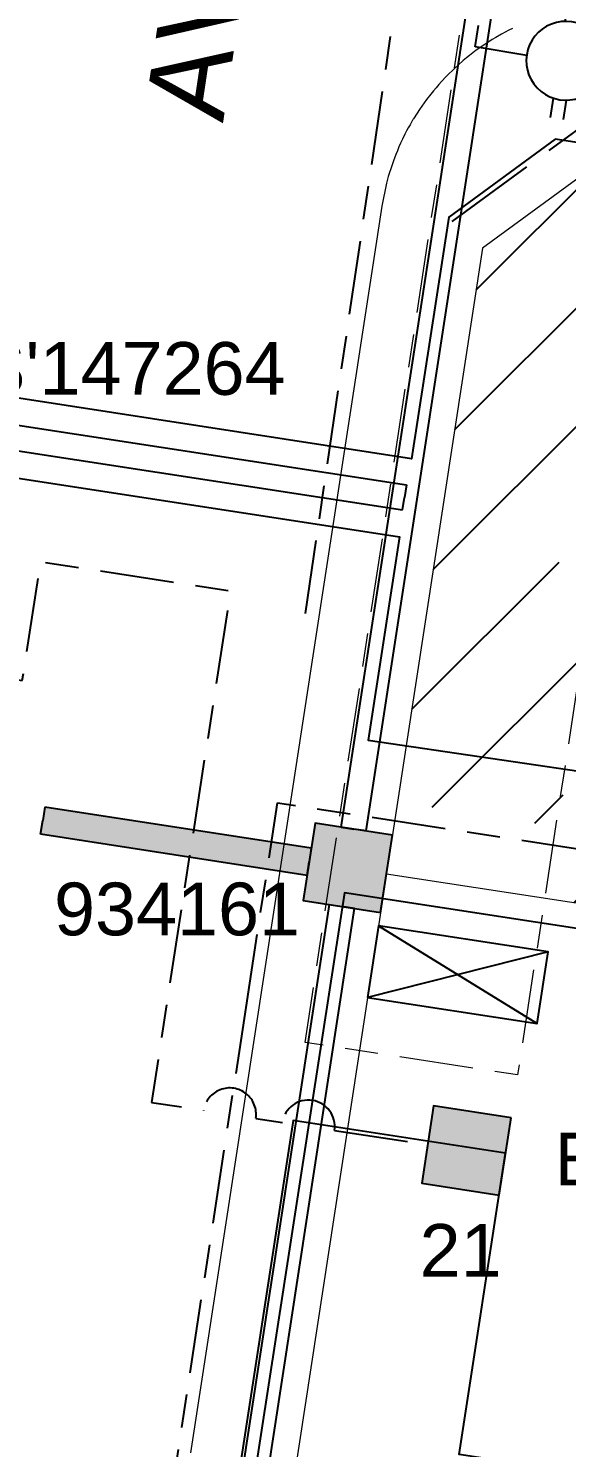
# Model space of a CAD drawing. Header units: metres. Extents: x 301349 to 301596, y 6240095 to 6240331.
# Drawn here: x 301392.6 to 301413, y 6240233.6 to 6240287.4 of the extents above; entities that cross this region are included whole.
import ezdxf
from ezdxf.enums import TextEntityAlignment as Align

# ---------------------------------------------------------------- set-up
doc = ezdxf.new("R2010")
doc.units = ezdxf.units.M
doc.header["$LTSCALE"] = 0.7
for name, pattern in [('Cable Exist UG', [8.2, 4, -1.2, 1.8, -1.2]), ('Dash', [5, 3, -2]), ('IE Trench LV', [6.5, 5, -1.5])]:
    doc.linetypes.add(name, pattern=pattern)
doc.layers.get('0').update_dxf_attribs({"color": 6})
for name, color, linetype in [('_User Miscellaneous11', 7, 'Continuous'), ('_User Miscellaneous6', 7, 'Continuous'), ('_User Miscellaneous7', 150, 'Continuous'), ('_User Miscellaneous8', 7, 'Continuous'), ('_User_HV_Exist', 7, 'Continuous'), ('_User_LV_Exist', 7, 'Continuous'), ('Cadastre Developer_SP_NEW', 4, 'Continuous'), ('Cadastre Roads_SP_EXT', 4, 'Continuous'), ('Cadastre Roads_SP_NEW', 8, 'Continuous'), ('Duct_SP_NEW', 2, 'Continuous'), ('Equip_HV_NEW', 2, 'Continuous'), ('Equip_LV_NEW', 5, 'Continuous'), ('Mains_HV_NEW_U72', 2, 'Continuous'), ('Mains_LV_NEW_T84', 2, 'Continuous'), ('Sub_SP_NEW', 2, 'Continuous'), ('SupportsUG_SP_LV_EXT', 7, 'Continuous'), ('SupportsUG_SP_LV_SL_EXT', 7, 'Continuous'), ('Trench_SP_NEW', 2, 'Continuous'), ('UG_Details_SP_MISC', 7, 'Continuous')]:
    doc.layers.add(name, color=color, linetype=linetype)
doc.styles.add('ARIAL', font='arial.ttf', dxfattribs={"height": 2})
doc.styles.add('COLUMN_LABEL', font='arial.ttf')
doc.styles.add('POLE_LABEL', font='arial.ttf')
doc.styles.get("Standard").update_dxf_attribs({"font": 'arial.ttf'})
doc.styles.add('style1', font='iso3098b.shx')
doc.styles.add('SWITCH_LABEL', font='arial.ttf', dxfattribs={"height": 2.5})
doc.linetypes.add('Cable New UG', pattern='A,8,-1,["x",style1,S=3.5,R=0,X=0.35,Y=-1],-3.5', length=12.5)

# ---------------------------------------------------------------- blocks, each defined once
blk = doc.blocks.new('*U106')
for p, q in [((-1, 1.375), (5.5, -1.375)), ((5.5, 1.375), (-1, -1.375))]:
    blk.add_line(p, q)
blk.add_lwpolyline([(-1, -1.375), (5.5, -1.375), (5.5, 1.375), (-1, 1.375)], close=True)
for tag, height, flags, p in [('ASSET_NUM', 3, 8, (5.84, 2.545)), ('STREET_CODE', 0.2, 9, (5.34, 0.545)), ('OPERATING_VOLTAGE', 0.2, 9, (5.34, 0.145)), ('ORIENTATION', 0.2, 9, (5.34, -0.055)), ('NO_PHASES', 0.2, 9, (5.34, 0.345)), ('OWNED_BY', 0.2, 9, (5.34, -0.255)), ('OPERATED_BY', 0.2, 9, (5.34, -0.455)), ('SECONDARY_VOLTAGE', 0.2, 9, (5.34, -1.055)), ('CONSTRUCTED_VOLTAGE', 0.2, 9, (5.34, -0.855)), ('MAINTAINED_BY', 0.2, 9, (5.34, -0.655)), ('STATE', 0.2, 9, (5.34, -1.255)), ('SUBSTATION_TYPE', 0.2, 9, (5.34, -1.655)), ('PARENT', 0.2, 9, (5.34, -1.455)), ('SUBURB', 0.2, 9, (5.34, -2.255)), ('USAGE', 0.2, 9, (5.34, -1.855)), ('LEGEND', 0.2, 9, (5.34, -2.055)), ('STREETNAME', 0.2, 9, (5.34, -2.455)), ('LOCATION', 0.2, 9, (5.34, -2.655)), ('Z', 0.2, 1, (5.34, -3.055)), ('NOTES', 0.2, 9, (5.34, -2.855))]:
    blk.add_attdef(tag, text='', height=height, dxfattribs=dict(flags=flags)).set_placement(p, align=Align.MIDDLE_LEFT)
blk = doc.blocks.new('*U37')
for p, q in [((-6.103, 4.327), (-1.804, 5.547)), ((-6.103, 0.747), (-1.804, 1.966)), ((2.223, -2.29), (4.623, -2.285)), ((2.524, -2.89), (4.324, -2.886)), ((2.826, -3.489), (4.026, -3.486)), ((3.127, -4.088), (3.727, -4.087))]:
    blk.add_line(p, q)
at = {"linetype": 'Dash', "ltscale": 0.5, "flags": 128}
blk.add_lwpolyline([(-7.345, 8.776), (-3.811, 8.776), (-3.791, 1.399)], dxfattribs=at)
for points in [[(-5.789, 2.759, -1), (-5.793, 4.359, -1)], [(-1.789, 2.767, -1), (-1.793, 4.367, -1)], [(-5.789, -0.821, -1), (-5.793, 0.779, -1)], [(-1.789, -0.813, -1), (-1.793, 0.787, -1)]]:
    blk.add_lwpolyline(points, format="xyb", close=True)
for points in [[(-6.591, 3.558), (-7.891, 3.558)], [(3.423, 3.569), (-0.991, 3.569)], [(3.423, 3.569), (3.423, -0.012)], [(-6.591, -0.023), (-7.891, -0.023)], [(3.423, -0.012), (-0.991, -0.012)], [(3.423, -0.012), (3.423, -2.288)]]:
    blk.add_lwpolyline(points)
at = {"flags": 1}
blk.add_attdef('Z', (0, 0), '', height=0.2, dxfattribs=at)
at = {"style": 'SWITCH_LABEL', "flags": 9}
blk.add_attdef('STREET_CODE', text='', height=0.2, dxfattribs=at).set_placement((0, -0.2), align=Align.MIDDLE_LEFT)
at = {"flags": 9}
for tag, p in [('ORIENTATION', (0, -0.4)), ('PARENT', (0, -0.6)), ('SUBURB', (0, -1)), ('USAGE', (0, -0.8)), ('STREETNAME', (0, -1.2)), ('LOCATION', (0, -1.4)), ('NOTES', (0, -1.6))]:
    blk.add_attdef(tag, text='', height=0.2, dxfattribs=at).set_placement(p, align=Align.MIDDLE_LEFT)
at = {"style": 'ARIAL', "flags": 8}
blk.add_attdef('ASSET_NUM', text='', height=2, dxfattribs=at).set_placement((-1.812, -3.151), align=Align.MIDDLE_CENTER)
blk = doc.blocks.new('*U114')
at = {"layer": '_User Miscellaneous7'}
blk.add_hatch(color=256, dxfattribs=at).paths.add_polyline_path([(-11.404, -7.549), (-8.434, -7.549), (-8.434, -4.579), (-11.404, -4.579)])
at = {"layer": '_User Miscellaneous8'}
blk.add_hatch(color=256, dxfattribs=at).paths.add_polyline_path([(-1.485, -1.485), (1.485, -1.485), (1.485, 1.485), (-1.485, 1.485)])
at = {"layer": '_User Miscellaneous7'}
blk.add_lwpolyline([(-8.434, -7.549), (-8.434, -4.579), (-11.404, -4.579), (-11.404, -7.549)], close=True, dxfattribs=at)
at = {"layer": '_User Miscellaneous8'}
blk.add_lwpolyline([(1.485, -1.485), (1.485, 1.485), (-1.485, 1.485), (-1.485, -1.485)], close=True, dxfattribs=at)
at = {"flags": 9}
for tag, style, p in [('STRUCTURE_PLANT_NUMBER', 'POLE_LABEL', (1.813, 0.031)), ('STREET_CODE', 'COLUMN_LABEL', (1.813, -0.2))]:
    blk.add_attdef(tag, text='', height=0.2, dxfattribs=dict(at, style=style)).set_placement(p, align=Align.MIDDLE_LEFT)
for tag, p in [('OWNED_BY', (1.813, -0.6)), ('COLUMN_TYPE', (1.813, -0.4)), ('STATE', (1.813, -0.8)), ('USAGE', (1.813, -1)), ('STREETNAME', (1.813, -1.6)), ('LEGEND', (1.813, -1.2)), ('LOCATION', (1.813, -1.4)), ('SUBURB', (1.813, -1.8)), ('NOTES', (1.813, -2))]:
    blk.add_attdef(tag, text='', height=0.2, dxfattribs=at).set_placement(p, align=Align.MIDDLE_LEFT)
at = {"flags": 1}
blk.add_attdef('Z', (1.813, -2.351), '', height=0.2, dxfattribs=at)
at = {"layer": '_User Miscellaneous6', "style": 'ARIAL', "flags": 8}
blk.add_attdef('ASSET_NUM', text='', height=2, dxfattribs=at).set_placement((2, 2), align=Align.MIDDLE_LEFT)
blk = doc.blocks.new('PILLAR_EXT')
blk.add_hatch(color=256).paths.add_polyline_path([(-2.475, 2.49), (-2.475, 0.51), (2.475, 0.51), (2.475, 2.49)])
blk.add_lwpolyline([(-2.475, 0.51), (2.475, 0.51), (2.475, 2.49), (-2.475, 2.49)], close=True)
for tag, p, flags in [('OWNED_BY', (0, 1.3), 9), ('STATE', (0, 1.1), 9), ('SUPPORT_TYPE', (0, 0.9), 9), ('USAGE', (0, 0.7), 9), ('LEGEND', (0, 0.5), 9), ('LOCATION', (0, 0.3), 9), ('NOTES', (0, 0.1), 9), ('PARENT', (0, -0.1), 9), ('STREETNAME', (0, -0.3), 9), ('SUBURB', (0, -0.5), 1)]:
    blk.add_attdef(tag, p, '', height=0.2, dxfattribs=dict(flags=flags))
at = {"layer": '_User Miscellaneous6', "style": 'ARIAL', "flags": 8}
blk.add_attdef('ASSET_NUM', text='', height=2, dxfattribs=at).set_placement((1.5, 7.5), align=Align.TOP_LEFT)
blk = doc.blocks.new('*U132')
blk.add_wipeout([(-2.659, 0.932), (-2.767, 0.779), (-2.854, 0.613), (-2.92, 0.437), (-2.964, 0.255), (-2.984, 0.068), (-2.98, -0.12), (-2.954, -0.305), (-2.904, -0.486), (-2.832, -0.659), (-2.738, -0.822), (-2.625, -0.972), (-2.495, -1.106), (-2.348, -1.223), (-2.188, -1.321), (-2.017, -1.398), (-1.837, -1.453), (-1.652, -1.485), (-1.465, -1.493), (-1.278, -1.478), (-1.094, -1.44), (-0.917, -1.379), (-0.748, -1.296), (-0.592, -1.192), (-0.449, -1.07), (-0.323, -0.931), (-0.216, -0.777), (-0.128, -0.612), (-0.062, -0.436), (-0.019, -0.253), (0.001, -0.067), (-0.002, 0.121), (-0.029, 0.306), (-0.079, 0.487), (-0.151, 0.661), (-0.244, 0.823), (-0.357, 0.973), (-0.488, 1.108), (-0.635, 1.225), (-0.795, 1.322), (-0.966, 1.399), (-1.145, 1.454), (-1.33, 1.486), (-1.518, 1.494), (-1.705, 1.479), (-1.888, 1.441), (-2.066, 1.38), (-2.234, 1.297), (-2.391, 1.194), (-2.533, 1.071)])
for p, q in [((-1.74, 1.474), (-1.74, 2.221)), ((-1.242, 1.474), (-1.242, 2.221)), ((-1.74, -1.473), (-1.74, -2.22)), ((-1.242, -1.473), (-1.242, -2.22))]:
    blk.add_line(p, q)
blk.add_lwpolyline([(0.003, 0.001, 1), (-2.985, 0.001, 1)], format="xyb", close=True)
for tag, p, flags in [('Z', (0, 0), 1), ('ORIENTATION', (0, 0), 9), ('USAGE', (0, -0.2), 9), ('NOTES', (0, -0.4), 9)]:
    blk.add_attdef(tag, p, '', height=0.2, dxfattribs=dict(flags=flags))

msp = doc.modelspace()

# ---------------------------------------------------------------- hatches: boundary and pattern name
at = {"layer": '_User Miscellaneous11'}
h = msp.add_hatch(dxfattribs=at)
h.set_pattern_fill('ANSI31', color=3)
h.paths.add_polyline_path([(301422.162, 6240283.222), (301416.671, 6240284.064), (301409.83, 6240279.043), (301406.609, 6240258.039), (301413.034, 6240257.054), (301412.617, 6240254.335), (301417.614, 6240253.569)])
h.paths.add_polyline_path([(301412.885, 6240256.518), (301436.052, 6240256.518), (301436.052, 6240262.7), (301412.885, 6240262.7)])
h.paths.add_polyline_path([(301412.728, 6240266.319), (301416.148, 6240266.319), (301416.148, 6240268.959), (301412.728, 6240268.959)], flags=16)
h = msp.add_hatch(color=3, dxfattribs=at)
h.dxf.hatch_style = 1
h.paths.add_polyline_path([(301403.177, 6240255.257), (301403.336, 6240256.285), (301393.244, 6240257.849), (301393.084, 6240256.821)])

# ---------------------------------------------------------------- linework, layer by layer
at = {"layer": '_User_HV_Exist', "color": 7, "linetype": 'Cable Exist UG', "lineweight": 0, "flags": 128}
msp.add_lwpolyline([(301429.152, 6240269.139), (301414.781, 6240271.343), (301411.153, 6240247.688), (301403.102, 6240248.923), (301412.125, 6240307.756)], dxfattribs=at)
at = {"layer": '_User_LV_Exist', "color": 7, "linetype": 'Cable Exist UG', "flags": 128}
for points in [[(301411.5, 6240286.349), (301409.545, 6240286.679), (301412.603, 6240306.503)], [(301388.982, 6240272.338), (301387.025, 6240272.639), (301385.027, 6240272.945), (301383.687, 6240263.995), (301392.39, 6240262.653), (301393.084, 6240267.152), (301400.275, 6240266.043), (301397.283, 6240246.65), (301399.26, 6240246.347)], [(301400.87, 6240250.251), (301402.058, 6240258.015), (301418.96, 6240255.42), (301417.41, 6240245.376), (301433.367, 6240242.926), (301433.936, 6240246.57), (301431.439, 6240246.954)], [(301399.966, 6240212.111), (301395.143, 6240212.852), (301400.87, 6240250.251)], [(301401.237, 6240246.044), (301402.242, 6240245.891)], [(301404.219, 6240245.588), (301407.747, 6240245.048)]]:
    msp.add_lwpolyline(points, dxfattribs=at)
at = {"layer": '_User_LV_Exist', "color": 8, "linetype": 'Cable Exist UG', "flags": 128}
msp.add_lwpolyline([(301403.118, 6240265.183), (301406.388, 6240287.376)], dxfattribs=at)
at = {"layer": '_User_LV_Exist', "color": 7, "linetype": 'Cable Exist UG'}
for centre, start, end in [((301400.249, 6240246.196), 351.2946, 171.2946), ((301403.23, 6240245.736), 351.4858, 171.1035)]:
    msp.add_arc(centre, 1, start, end, dxfattribs=at)
at = {"layer": 'Cadastre Developer_SP_NEW', "lineweight": 9}
for p, q in [((301416.671, 6240284.064), (301409.83, 6240279.043)), ((301409.83, 6240279.043), (301406.192, 6240255.321)), ((301406.192, 6240255.321), (301402.554, 6240231.598)), ((301406.192, 6240255.321), (301417.614, 6240253.569))]:
    msp.add_line(p, q, dxfattribs=at)
at = {"layer": 'Cadastre Roads_SP_NEW', "linetype": 'Continuous', "lineweight": 9}
for p, q in [((301410.193, 6240286.951, 48.097), (301410.06, 6240286.868, 48.1)), ((301410.328, 6240287.033, 48.094), (301410.193, 6240286.951, 48.097)), ((301410.55, 6240287.16, 48.089), (301410.328, 6240287.033, 48.094)), ((301410.688, 6240287.235, 48.086), (301410.55, 6240287.16, 48.089)), ((301410.827, 6240287.308, 48.083), (301410.688, 6240287.235, 48.086)), ((301410.968, 6240287.378, 48.08), (301410.827, 6240287.308, 48.083)), ((301409.463, 6240286.45, 48.114), (301409.339, 6240286.354, 48.117)), ((301409.589, 6240286.545, 48.111), (301409.463, 6240286.45, 48.114)), ((301409.798, 6240286.693, 48.106), (301409.589, 6240286.545, 48.111)), ((301409.928, 6240286.781, 48.103), (301409.798, 6240286.693, 48.106)), ((301410.06, 6240286.868, 48.1), (301409.928, 6240286.781, 48.103)), ((301408.786, 6240285.88, 48.131), (301408.672, 6240285.772, 48.134)), ((301408.902, 6240285.986, 48.128), (301408.786, 6240285.88, 48.131)), ((301409.095, 6240286.155, 48.123), (301408.902, 6240285.986, 48.128)), ((301409.216, 6240286.255, 48.12), (301409.095, 6240286.155, 48.123)), ((301409.339, 6240286.354, 48.117), (301409.216, 6240286.255, 48.12)), ((301408.273, 6240285.364, 48.145), (301408.168, 6240285.247, 48.147)), ((301408.449, 6240285.55, 48.14), (301408.273, 6240285.364, 48.145)), ((301408.559, 6240285.662, 48.137), (301408.449, 6240285.55, 48.14)), ((301408.672, 6240285.772, 48.134), (301408.559, 6240285.662, 48.137)), ((301407.865, 6240284.885, 48.154), (301407.708, 6240284.682, 48.158)), ((301407.964, 6240285.007, 48.152), (301407.865, 6240284.885, 48.154)), ((301408.065, 6240285.128, 48.149), (301407.964, 6240285.007, 48.152)), ((301408.168, 6240285.247, 48.147), (301408.065, 6240285.128, 48.149)), ((301407.435, 6240284.297, 48.16), (301407.349, 6240284.165, 48.161)), ((301407.524, 6240284.427, 48.159), (301407.435, 6240284.297, 48.16)), ((301407.615, 6240284.555, 48.158), (301407.524, 6240284.427, 48.159)), ((301407.708, 6240284.682, 48.158), (301407.615, 6240284.555, 48.158)), ((301407.081, 6240283.724, 48.161), (301407.014, 6240283.606, 48.16)), ((301407.149, 6240283.841, 48.162), (301407.081, 6240283.724, 48.161)), ((301407.166, 6240283.873, 48.162), (301407.149, 6240283.841, 48.162)), ((301407.177, 6240283.892, 48.162), (301407.166, 6240283.873, 48.162)), ((301407.189, 6240283.911, 48.162), (301407.177, 6240283.892, 48.162)), ((301407.201, 6240283.93, 48.162), (301407.189, 6240283.911, 48.162)), ((301407.213, 6240283.949, 48.162), (301407.201, 6240283.93, 48.162)), ((301407.349, 6240284.165, 48.161), (301407.213, 6240283.949, 48.162)), ((301406.888, 6240283.367, 48.158), (301406.792, 6240283.17, 48.157)), ((301406.95, 6240283.487, 48.159), (301406.888, 6240283.367, 48.158)), ((301407.014, 6240283.606, 48.16), (301406.95, 6240283.487, 48.159)), ((301406.599, 6240282.739, 48.15), (301406.54, 6240282.593, 48.148)), ((301406.661, 6240282.884, 48.152), (301406.599, 6240282.739, 48.15)), ((301406.725, 6240283.027, 48.155), (301406.661, 6240282.884, 48.152)), ((301406.792, 6240283.17, 48.157), (301406.725, 6240283.027, 48.155)), ((301406.397, 6240282.205, 48.141), (301406.347, 6240282.056, 48.137)), ((301406.449, 6240282.354, 48.144), (301406.397, 6240282.205, 48.141)), ((301406.54, 6240282.593, 48.148), (301406.449, 6240282.354, 48.144)), ((301406.255, 6240281.755, 48.131), (301406.188, 6240281.508, 48.126)), ((301406.299, 6240281.906, 48.134), (301406.255, 6240281.755, 48.131)), ((301406.347, 6240282.056, 48.137), (301406.299, 6240281.906, 48.134)), ((301406.188, 6240281.508, 48.126), (301406.011, 6240280.641, 48.108)), ((301406.011, 6240280.641, 48.108), (301405.959, 6240280.302, 48.105)), ((301405.959, 6240280.302, 48.105), (301405.807, 6240279.313, 48.095)), ((301405.807, 6240279.313, 48.095), (301405.656, 6240278.325, 48.1)), ((301405.656, 6240278.325, 48.1), (301405.504, 6240277.337, 48.105)), ((301405.504, 6240277.337, 48.105), (301405.353, 6240276.348, 48.11)), ((301405.353, 6240276.348, 48.11), (301405.201, 6240275.36, 48.115)), ((301405.201, 6240275.36, 48.115), (301405.049, 6240274.371, 48.12)), ((301405.049, 6240274.371, 48.12), (301404.898, 6240273.383, 48.125)), ((301404.898, 6240273.383, 48.125), (301404.746, 6240272.394, 48.13)), ((301404.746, 6240272.394, 48.13), (301404.595, 6240271.406, 48.135)), ((301404.595, 6240271.406, 48.135), (301404.443, 6240270.417, 48.14)), ((301404.443, 6240270.417, 48.14), (301404.291, 6240269.429, 48.145)), ((301404.291, 6240269.429, 48.145), (301404.14, 6240268.441, 48.15)), ((301404.14, 6240268.441, 48.15), (301403.988, 6240267.452, 48.155)), ((301403.988, 6240267.452, 48.155), (301403.837, 6240266.464, 48.16)), ((301403.837, 6240266.464, 48.16), (301401.563, 6240251.637, 48.28)), ((301401.563, 6240251.637, 48.28), (301399.289, 6240236.81, 48.4)), ((301399.289, 6240236.81, 48.4), (301398.761, 6240233.366, 48.427))]:
    msp.add_line(p, q, dxfattribs=at)
at = {"layer": 'Duct_SP_NEW'}
for p, q in [((301393.244, 6240257.849), (301393.164, 6240257.335)), ((301403.336, 6240256.285), (301393.244, 6240257.849)), ((301393.084, 6240256.821), (301393.164, 6240257.335)), ((301403.177, 6240255.257), (301393.084, 6240256.821)), ((301403.336, 6240256.285), (301403.257, 6240255.771)), ((301403.177, 6240255.257), (301403.257, 6240255.771))]:
    msp.add_line(p, q, dxfattribs=at)
at = {"layer": 'Mains_HV_NEW_U72', "color": 2, "linetype": 'Cable New UG', "flags": 128}
msp.add_lwpolyline([(301423.181, 6240231.111), (301408.945, 6240233.294), (301410.698, 6240244.723), (301402.647, 6240245.958), (301400.139, 6240229.603)], dxfattribs=at)
at = {"layer": 'Mains_LV_NEW_T84', "linetype": 'Cable New UG', "flags": 128}
for points in [[(301416.748, 6240284.568), (301416.443, 6240282.582), (301412.578, 6240283.176), (301408.549, 6240280.218), (301407.135, 6240271.056), (301389.21, 6240273.821)], [(301387.401, 6240268.566), (301387.003, 6240265.907), (301390.042, 6240265.452), (301390.826, 6240270.536), (301406.678, 6240268.091), (301405.489, 6240260.381), (301419.398, 6240258.336), (301420.868, 6240268.392), (301436.841, 6240266.044), (301435.742, 6240258.441), (301433.233, 6240258.809)], [(301432.045, 6240250.902), (301437.507, 6240250.063), (301435.877, 6240239.506), (301413.989, 6240242.866), (301415.54, 6240252.91), (301404.595, 6240254.59), (301403.171, 6240245.354)], [(301403.171, 6240245.354), (301400.266, 6240226.523), (301401.844, 6240224.369)]]:
    msp.add_lwpolyline(points, dxfattribs=at)
at = {"layer": 'Trench_SP_NEW', "linetype": 'IE Trench LV'}
msp.add_line((301415.156, 6240284.813), (301408.442, 6240279.885), dxfattribs=at)
at = {"layer": 'UG_Details_SP_MISC'}
for p, q in [((301404.475, 6240257.086), (301412.363, 6240308.515)), ((301405.424, 6240256.941), (301413.312, 6240308.369)), ((301389.055, 6240272.813), (301406.943, 6240270.067)), ((301388.909, 6240271.864), (301406.798, 6240269.119)), ((301406.943, 6240270.067), (301406.871, 6240269.593)), ((301406.798, 6240269.119), (301406.871, 6240269.593)), ((301404.475, 6240257.086), (301404.949, 6240257.014)), ((301405.424, 6240256.941), (301404.949, 6240257.014)), ((301396.711, 6240206.476), (301404.025, 6240254.151)), ((301404.025, 6240254.151), (301404.499, 6240254.078)), ((301397.66, 6240206.331), (301404.974, 6240254.005)), ((301404.974, 6240254.005), (301404.499, 6240254.078))]:
    msp.add_line(p, q, dxfattribs=at)

# ---------------------------------------------------------------- block references
at = {"layer": 'Equip_HV_NEW'}
ref = msp.add_blockref('*U37', (301422.08, 6240240.685), dxfattribs=dict(at, rotation=261.2806271472932))
ref.add_attrib('ASSET_NUM', 'E5227', dxfattribs={"layer": '0', "height": 2, "style": 'ARIAL'}).set_placement((301416.591, 6240244.498), align=Align.MIDDLE_CENTER)
at = {"layer": 'Sub_SP_NEW', "rotation": 351.28062714624}
msp.add_blockref('*U106', (301406.669, 6240251.833), dxfattribs=at)
at = {"layer": 'SupportsUG_SP_LV_EXT'}
ref = msp.add_blockref('PILLAR_EXT', (301386.521, 6240272.716), dxfattribs=dict(at, rotation=261.2747756686913))
ref.add_attrib('ASSET_NUM_001', "'S'147264", (301390.112, 6240273.481), dxfattribs={"layer": '_User Miscellaneous6', "height": 2, "style": 'ARIAL'})
at = {"layer": 'SupportsUG_SP_LV_SL_EXT'}
ref = msp.add_blockref('*U114', (301404.724, 6240255.546), dxfattribs=dict(at, rotation=81.28062713970556))
ref.add_attrib('ASSET_NUM_001', '934161', (301393.591, 6240252.984), dxfattribs={"layer": '_User Miscellaneous6', "height": 2, "style": 'ARIAL'})

# ---------------------------------------------------------------- texts
at = {"layer": 'Cadastre Developer_SP_NEW', "style": 'ARIAL'}
msp.add_text('21', height=2, dxfattribs=at).set_placement((301407.444, 6240240.035))
at = {"layer": 'Cadastre Roads_SP_EXT'}
msp.add_text('AVENUE', height=3, rotation=81.4825, dxfattribs=at).set_placement((301399.992, 6240283.768))

# ---------------------------------------------------------------- next in the draw order: block references
at = {"layer": 'Equip_LV_NEW', "linetype": 'Cable Exist UG', "lineweight": 0, "ltscale": 0.5, "rotation": 351.2730919432717}
msp.add_blockref('*U132', (301414.452, 6240285.923), dxfattribs=at)

doc.saveas('drawing.dxf')
